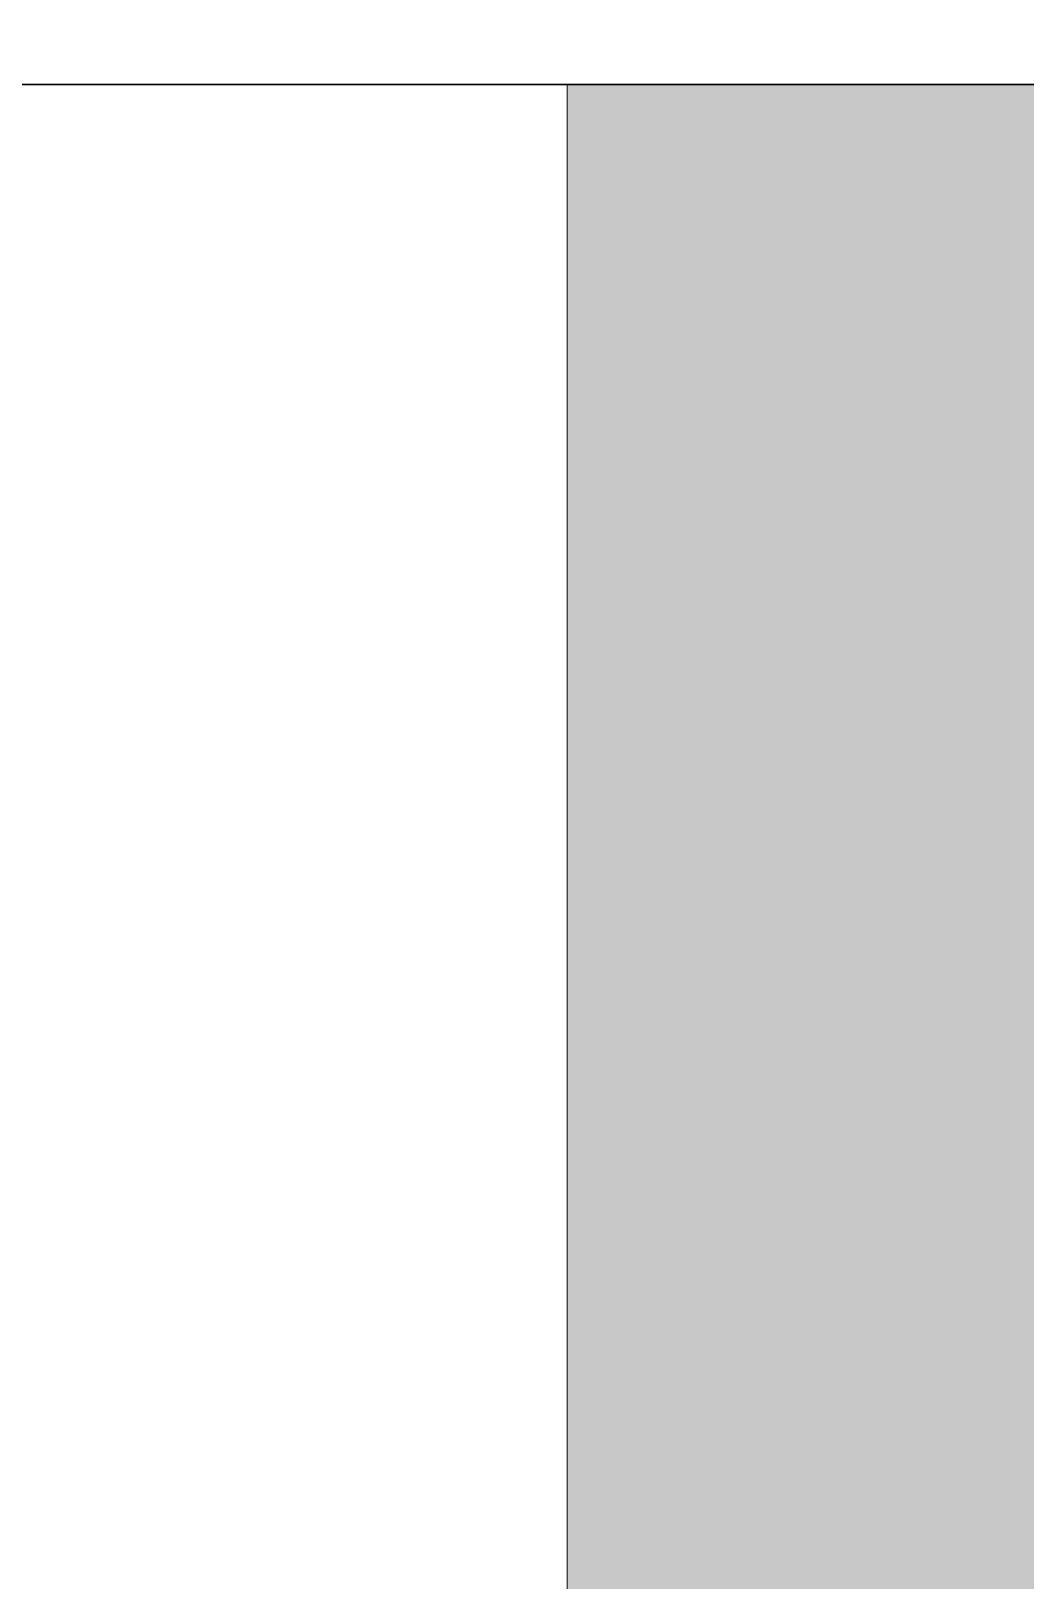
# Model space of a CAD drawing. Header units: inches. Extents: x -4169 to -1846, y 9706 to 12377.
# Drawn here: x -3498.779 to -3498.352, y 10968.846 to 10969.513 of the extents above; entities that cross this region are included whole.
import ezdxf

# ---------------------------------------------------------------- set-up
doc = ezdxf.new("R2010")
doc.units = ezdxf.units.IN
doc.header["$MEASUREMENT"] = 0
for name, color, linetype, lineweight in [('A-DOOR', 31, 'Continuous', 18), ('A-DOOR-FRAM', 31, 'Continuous', 30), ('A-WALL', 113, 'Continuous', 18), ('I-WALL-2', 2, 'Continuous', 5)]:
    doc.layers.add(name, color=color, linetype=linetype, lineweight=lineweight)

# ---------------------------------------------------------------- blocks, each defined once
blk = doc.blocks.new('HOLLOW METAL - UNIT DOOR-2125827-ENLARGED RCP - 1ST FLOOR PLAN')
at = {"layer": 'A-DOOR-FRAM'}
blk.add_line((20, 3.75), (20, -4.25), dxfattribs=at)

msp = doc.modelspace()

# ---------------------------------------------------------------- hatches: boundary and pattern name
at = {"layer": 'I-WALL-2'}
h = msp.add_hatch(color=256, dxfattribs=at)
h.paths.add_polyline_path([(-3497.92374, 10968.2144), (-3497.94994, 10969.4894), (-3498.54874, 10969.4894), (-3498.54874, 10968.2144), (-3497.94994, 10968.2144)], flags=0)
h.paths.add_polyline_path([(-3498.54874, 11009.4894), (-3497.92374, 11009.4894), (-3497.94994, 11026.1894), (-3498.54874, 11026.1894), (-3498.54874, 11013.2488)], flags=0)

# ---------------------------------------------------------------- linework, layer by layer
at = {"layer": 'A-WALL'}
msp.add_line((-3498.54874, 10969.4894), (-3498.54874, 10967.5894), dxfattribs=at)

# ---------------------------------------------------------------- block references
at = {"layer": 'A-DOOR', "rotation": 270.0000000000057}
msp.add_blockref('HOLLOW METAL - UNIT DOOR-2125827-ENLARGED RCP - 1ST FLOOR PLAN', (-3501.67374, 10989.4894), dxfattribs=at)

doc.saveas('drawing.dxf')
